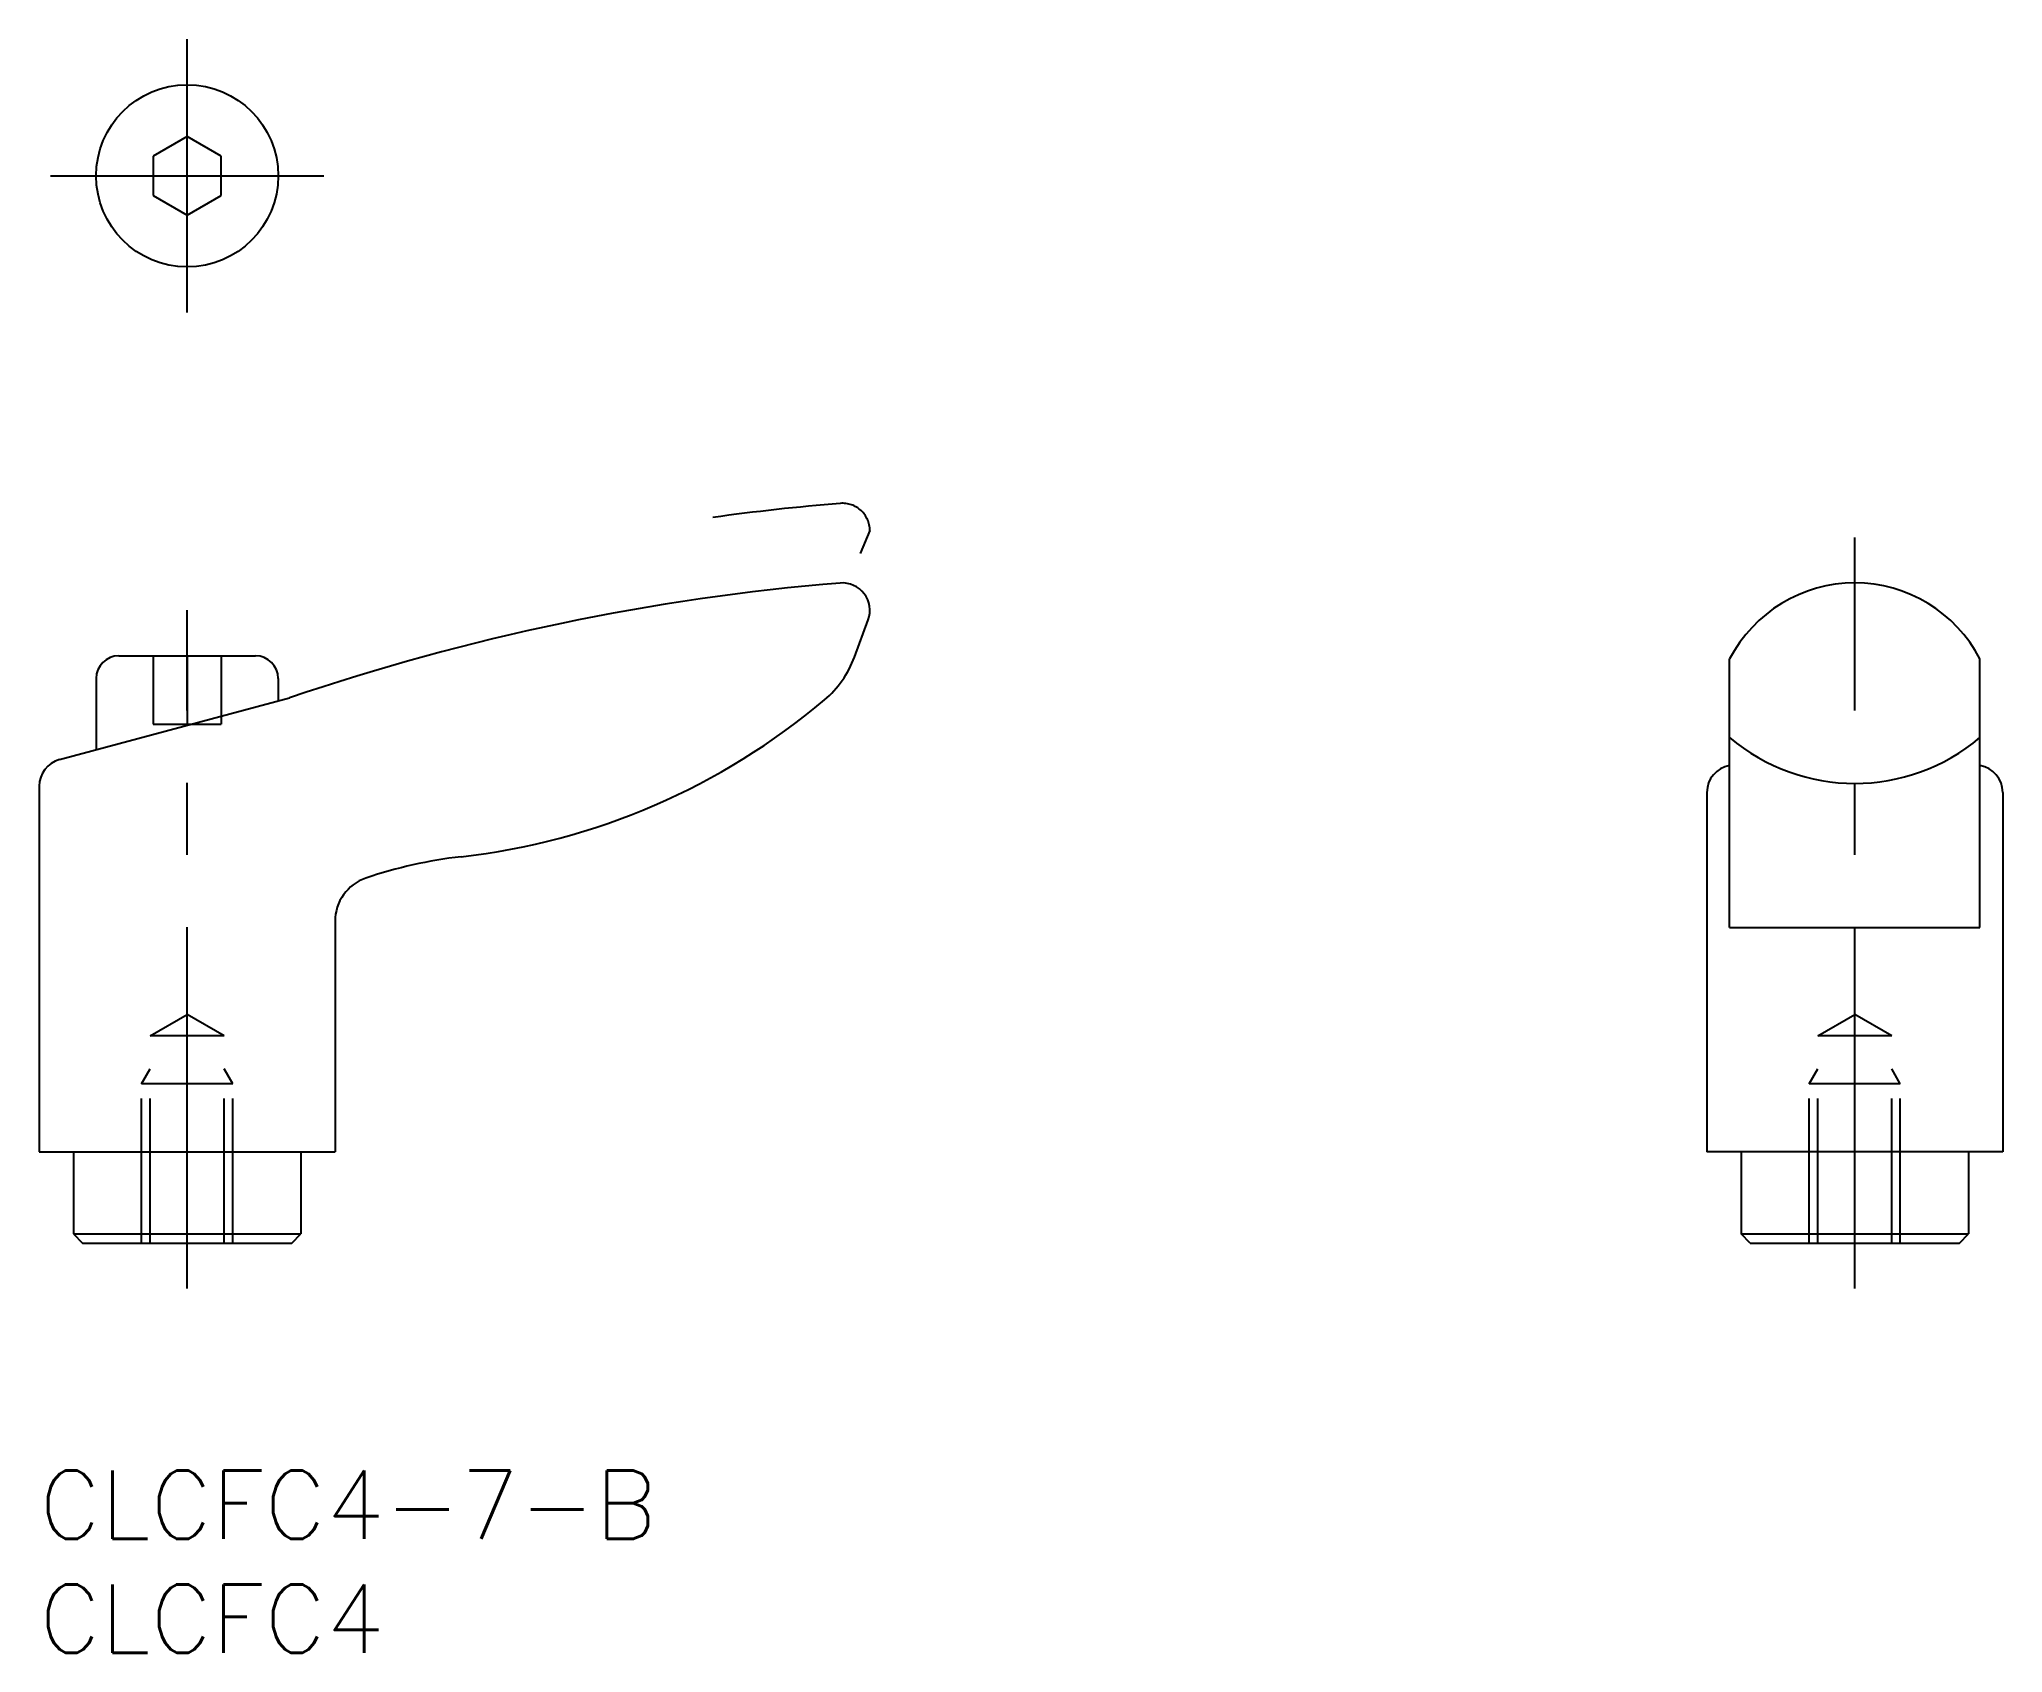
# Model space of a CAD drawing. Extents: x 0 to 86.3, y -8 to 62.9.
import ezdxf

# ---------------------------------------------------------------- set-up
doc = ezdxf.new("R2010")
doc.units = 0
doc.header["$LTSCALE"] = 0.5
for name, pattern in [('CENTER', [50.8, 31.75, -6.35, 6.35, -6.35]), ('DASHED', [19.05, 12.7, -6.35]), ('PHANTOM', [63.5, 31.75, -6.35, 6.35, -6.35, 6.35, -6.35])]:
    doc.linetypes.add(name, pattern=pattern)
for name, color, linetype in [('MSM_CENTER', 1, 'CENTER'), ('MSM_CONTINUOUS', 7, 'CONTINUOUS'), ('MSM_DASHED', 4, 'DASHED'), ('MSM_IMAGINARY', 6, 'PHANTOM'), ('MSM_PART_NUMBER', 7, 'CONTINUOUS')]:
    doc.layers.add(name, color=color, linetype=linetype)
doc.styles.get("Standard").update_dxf_attribs({"font": 'txt.shx', "height": 3, "bigfont": 'bigfont.shx'})

# ---------------------------------------------------------------- blocks, each defined once
blk = doc.blocks.new('*U7')
at = {"layer": 'MSM_PART_NUMBER'}
blk.add_text('CLCFC4-7-B', height=3, dxfattribs=at).set_placement((0, -3))
blk = doc.blocks.new('*U8')
at = {"layer": 'MSM_PART_NUMBER'}
blk.add_text('CLCFC4', height=3, dxfattribs=at).set_placement((0, -8))

msp = doc.modelspace()

# ---------------------------------------------------------------- linework, layer by layer
at = {"layer": 'MSM_CENTER'}
for p, q in [((6.5, 50.887), (6.5, 62.887)), ((0.5, 56.887), (12.5, 56.887)), ((79.787, 8), (79.787, 40.996)), ((6.5, 8), (6.5, 37.8))]:
    msp.add_line(p, q, dxfattribs=at)
at = {"layer": 'MSM_CONTINUOUS'}
for p, q in [((6.5, 58.619), (5, 57.753)), ((8, 57.753), (6.5, 58.619)), ((5, 57.753), (5, 56.021)), ((8, 56.021), (8, 57.753)), ((5, 56.021), (6.5, 55.155)), ((6.5, 55.155), (8, 56.021)), ((35.823, 35.747), (36.426, 37.386)), ((3.5, 35.8), (9.5, 35.8)), ((74.287, 23.865), (74.287, 35.662)), ((85.287, 23.865), (85.287, 35.662)), ((2.5, 34.8), (2.5, 31.67)), ((10.5, 34.8), (10.5, 33.813)), ((0.889, 31.238), (11, 33.947)), ((0, 30.079), (0, 14)), ((73.287, 29.8), (73.287, 14)), ((86.287, 29.8), (86.287, 14)), ((13, 24.14), (13, 14)), ((74.287, 23.865), (85.287, 23.865)), ((0, 14), (13, 14)), ((1.5, 14), (1.5, 10.4)), ((11.5, 14), (11.5, 10.4)), ((86.287, 14), (73.287, 14)), ((74.787, 14), (74.787, 10.4)), ((84.787, 14), (84.787, 10.4)), ((1.5, 10.4), (1.9, 10)), ((1.5, 10.4), (11.5, 10.4)), ((11.1, 10), (11.5, 10.4)), ((74.787, 10.4), (84.787, 10.4)), ((75.187, 10), (74.787, 10.4)), ((84.387, 10), (84.787, 10.4)), ((1.9, 10), (11.1, 10)), ((75.187, 10), (84.387, 10))]:
    msp.add_line(p, q, dxfattribs=at)
msp.add_circle((6.5, 56.887), 4, dxfattribs=at)
for centre, radius, start, end in [((43.365, -60.67), 100, 94.68217, 108.88373), ((35.3, 37.8), 1.2, 339.80738, 94.68217), ((79.787, 32.8), 6.2, 27.48933, 152.51067), ((3.5, 34.8), 1, 90, 180), ((9.5, 34.8), 1, 0, 90), ((31.6, 37.3), 4.5, 310.19233, 339.80738), ((15.143, 56.779), 30, 276.49585, 310.19233), ((79.787, 38.693), 8.5, 229.67978, 310.32022), ((1.2, 30.079), 1.2, 105, 180), ((74.487, 29.8), 1.2, 99.59407, 180), ((85.087, 29.8), 1.2, 0, 80.40593), ((20.8, 7.1), 20, 96.49585, 108.79737), ((15, 24.14), 2, 108.79737, 180)]:
    msp.add_arc(centre, radius, start, end, dxfattribs=at)
at = {"layer": 'MSM_DASHED'}
for p, q in [((5, 35.8), (5, 32.8)), ((6.5, 35.8), (6.5, 32.8)), ((8, 35.8), (8, 32.8)), ((5, 32.8), (8, 32.8)), ((4.879, 19.1), (6.5, 20.036)), ((8.121, 19.1), (6.5, 20.036)), ((78.166, 19.1), (79.787, 20.036)), ((81.408, 19.1), (79.787, 20.036)), ((4.879, 10), (4.879, 19.1)), ((8.121, 19.1), (4.879, 19.1)), ((8.121, 10), (8.121, 19.1)), ((81.408, 19.1), (78.166, 19.1)), ((78.166, 10), (78.166, 19.1)), ((81.408, 10), (81.408, 19.1)), ((4.5, 17), (4.879, 17.656)), ((8.5, 17), (8.121, 17.656)), ((77.787, 17), (78.166, 17.656)), ((81.787, 17), (81.408, 17.656)), ((4.5, 10), (4.5, 17)), ((8.5, 17), (4.5, 17)), ((8.5, 10), (8.5, 17)), ((81.787, 17), (77.787, 17)), ((77.787, 10), (77.787, 17)), ((81.787, 10), (81.787, 17))]:
    msp.add_line(p, q, dxfattribs=at)
at = {"layer": 'MSM_IMAGINARY'}
msp.add_line((36.5, 41.3), (36.071, 40.3), dxfattribs=at)
for centre, radius, start, end in [((43.365, -57.17), 100, 94.68217, 97.91181), ((35.3, 41.3), 1.2, 0, 94.68217)]:
    msp.add_arc(centre, radius, start, end, dxfattribs=at)

# ---------------------------------------------------------------- block references
at = {"layer": 'MSM_CONTINUOUS'}
for name in ['*U7', '*U8']:
    msp.add_blockref(name, (0, 0), dxfattribs=at)

doc.saveas('drawing.dxf')
